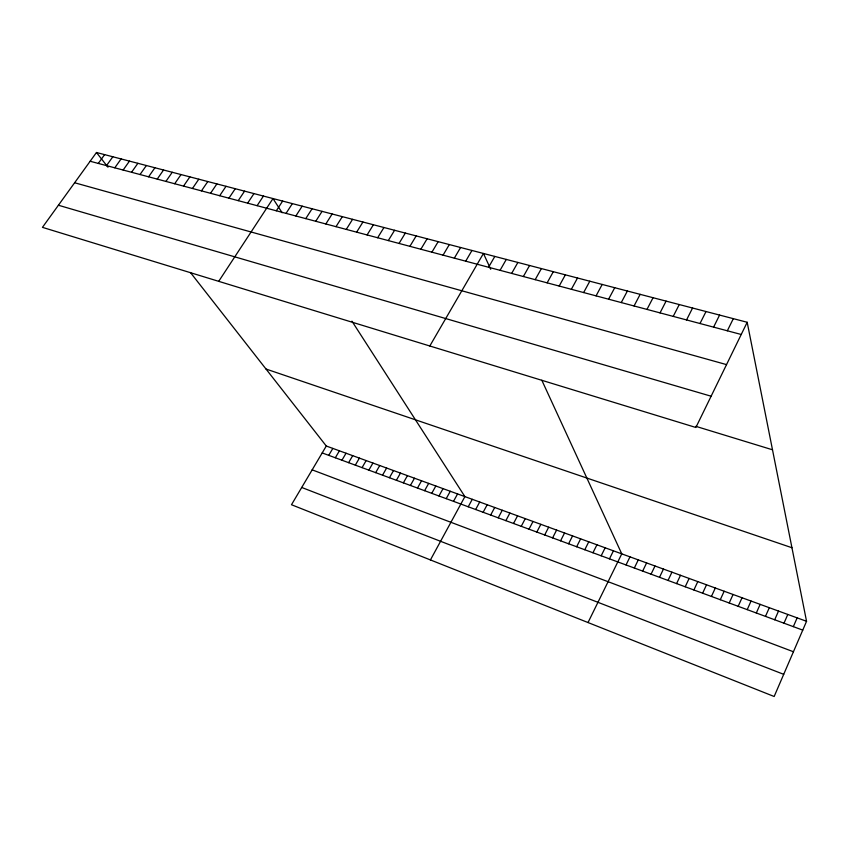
<?xml version="1.0" encoding="UTF-8"?>
<svg xmlns="http://www.w3.org/2000/svg" width="849" height="849" viewBox="0 0 849 849"><rect width="100%" height="100%" fill="white"/><g stroke="black" fill="none" stroke-linecap="round" stroke-linejoin="round"><path stroke-width="1.27" d="M747.184 322.27L695.872 427.482L42.45 227.352L96.468 152.502L747.184 322.27L806.55 621.298L774.161 696.498L291.483 504.731L326.292 446.022L190.409 272.487M793.337 626.647L797.147 617.87M783.988 623.198L787.798 614.464M774.691 619.77L778.522 611.078M765.469 616.374L769.311 607.714M756.31 612.999L760.152 604.371M747.216 609.635L751.068 601.05M738.174 606.303L742.037 597.76M729.195 603.002L733.069 594.48M720.281 599.712L724.165 591.233M711.43 596.444L715.314 588.007M702.632 593.207L706.527 584.802M693.898 589.981L697.793 581.607M685.217 586.776L689.123 578.445M676.589 583.603L680.505 575.304M668.025 580.44L671.952 572.173M659.514 577.309L663.451 569.074M651.066 574.189L655.004 565.996M642.672 571.09L646.609 562.929M634.33 568.013L638.278 559.884M626.031 564.956L629.99 556.859M727.338 330.792L733.324 318.651M588.017 622.55L621.765 553.856L541.821 380.246M609.465 558.854L613.434 550.821M713.595 327.141L719.591 315.075M601.177 555.798L605.157 547.796M592.952 552.763L596.932 544.793M584.781 549.749L588.76 541.811M700 323.522L706.018 311.53M576.651 546.756L580.642 538.85M686.544 319.935L692.572 308.028M568.586 543.774L572.576 535.91M673.215 316.39L679.264 304.547M560.563 540.824L564.564 532.981M552.603 537.884L556.604 530.084M544.687 534.966L548.687 527.187M660.034 312.888L666.094 301.119M646.98 309.407L653.061 297.712M536.823 532.068L540.834 524.321M529.001 529.182L533.023 521.477M634.054 305.969L640.157 294.348M521.244 526.316L525.266 518.643M513.528 523.472L517.55 515.821M505.855 520.649L509.888 513.029M621.266 302.573L627.379 291.016M498.236 517.837L502.268 510.249M490.669 515.046L494.702 507.49M608.595 299.198L614.729 287.715M483.145 512.276L487.177 504.741M475.663 509.517L479.706 502.014M596.062 295.866L602.196 284.447M583.645 292.565L589.8 281.21M468.234 506.779L472.277 499.308M430.422 559.937L464.902 496.612L351.942 321.166M453.515 501.345L457.569 493.938M571.356 289.286L577.522 278.005M446.213 498.66L450.278 491.274M438.965 495.986L443.029 488.631M559.183 286.049L565.36 274.832M431.759 493.322L435.824 485.999M547.127 282.844L553.315 271.691M424.596 490.69L428.671 483.389M417.485 488.058L421.55 480.789M535.188 279.671L541.386 268.581M523.366 276.519L529.574 265.493M410.407 485.458L414.482 478.21M403.381 482.858L407.446 475.642M511.66 273.41L517.879 262.447M396.387 480.279L400.463 473.095M389.436 477.722L393.522 470.558M382.538 475.175L386.613 468.043M500.061 270.322L506.291 259.423M375.672 472.649L379.747 465.528M368.848 470.123L372.934 463.045M488.568 267.265L494.808 256.43M362.067 467.629L366.152 460.572M429.817 345.989L483.442 253.458L490.722 269.26M355.317 465.135L359.403 458.11M465.708 261.184L471.959 250.466M348.621 462.673L352.706 455.658M454.332 258.149L460.593 247.505M341.956 460.211L346.042 453.228M335.323 457.77L339.42 450.808M443.061 255.156L449.333 244.565M328.743 455.34L332.829 448.41M431.908 252.185L438.18 241.647M420.849 249.245L427.132 238.771M409.897 246.327L416.18 235.916M399.041 243.44L405.334 233.082M388.29 240.585L394.594 230.281M377.646 237.752L383.95 227.5M367.086 234.94L373.401 224.752M356.633 232.159L362.947 222.024M346.275 229.4L352.59 219.318M336.002 226.672L342.327 216.644M325.836 223.966L332.15 213.99M315.743 221.281L322.079 211.359M305.757 218.618L312.082 208.758M295.855 215.986L302.18 206.169M286.039 213.375L292.364 203.611M276.307 210.785L282.643 201.075M218.713 281.337L272.996 198.56L282.133 212.749M257.109 205.67L263.445 196.066M247.632 203.155L253.968 193.593M238.229 200.651L244.576 191.142M228.922 198.178L235.258 188.711M219.689 195.716L226.025 186.302M210.531 193.285L216.877 183.915M201.457 190.866L207.803 181.548M192.458 188.478L198.804 179.203M183.543 186.101L189.879 176.868M174.692 183.745L181.028 174.565M165.916 181.41L172.251 172.273M157.224 179.097L163.549 170.002M148.596 176.804L154.921 167.752M140.032 174.523L146.368 165.523M131.553 172.273L137.878 163.305M123.137 170.033L129.462 161.108M114.785 167.805L121.11 158.933M106.507 165.608L112.832 156.768M98.293 163.422L104.618 154.624M90.153 161.257L741.23 334.485M74.627 182.758L726.532 364.614M58.411 205.235L711.122 396.218M695.798 426.325L772.505 449.79M266.002 369.028L791.947 547.732M326.292 446.022L806.55 621.298M322.196 452.931L802.751 630.117M312.156 469.847L793.433 651.756M301.713 487.464L783.712 674.329M96.468 152.502L107.982 167.2"/></g></svg>
